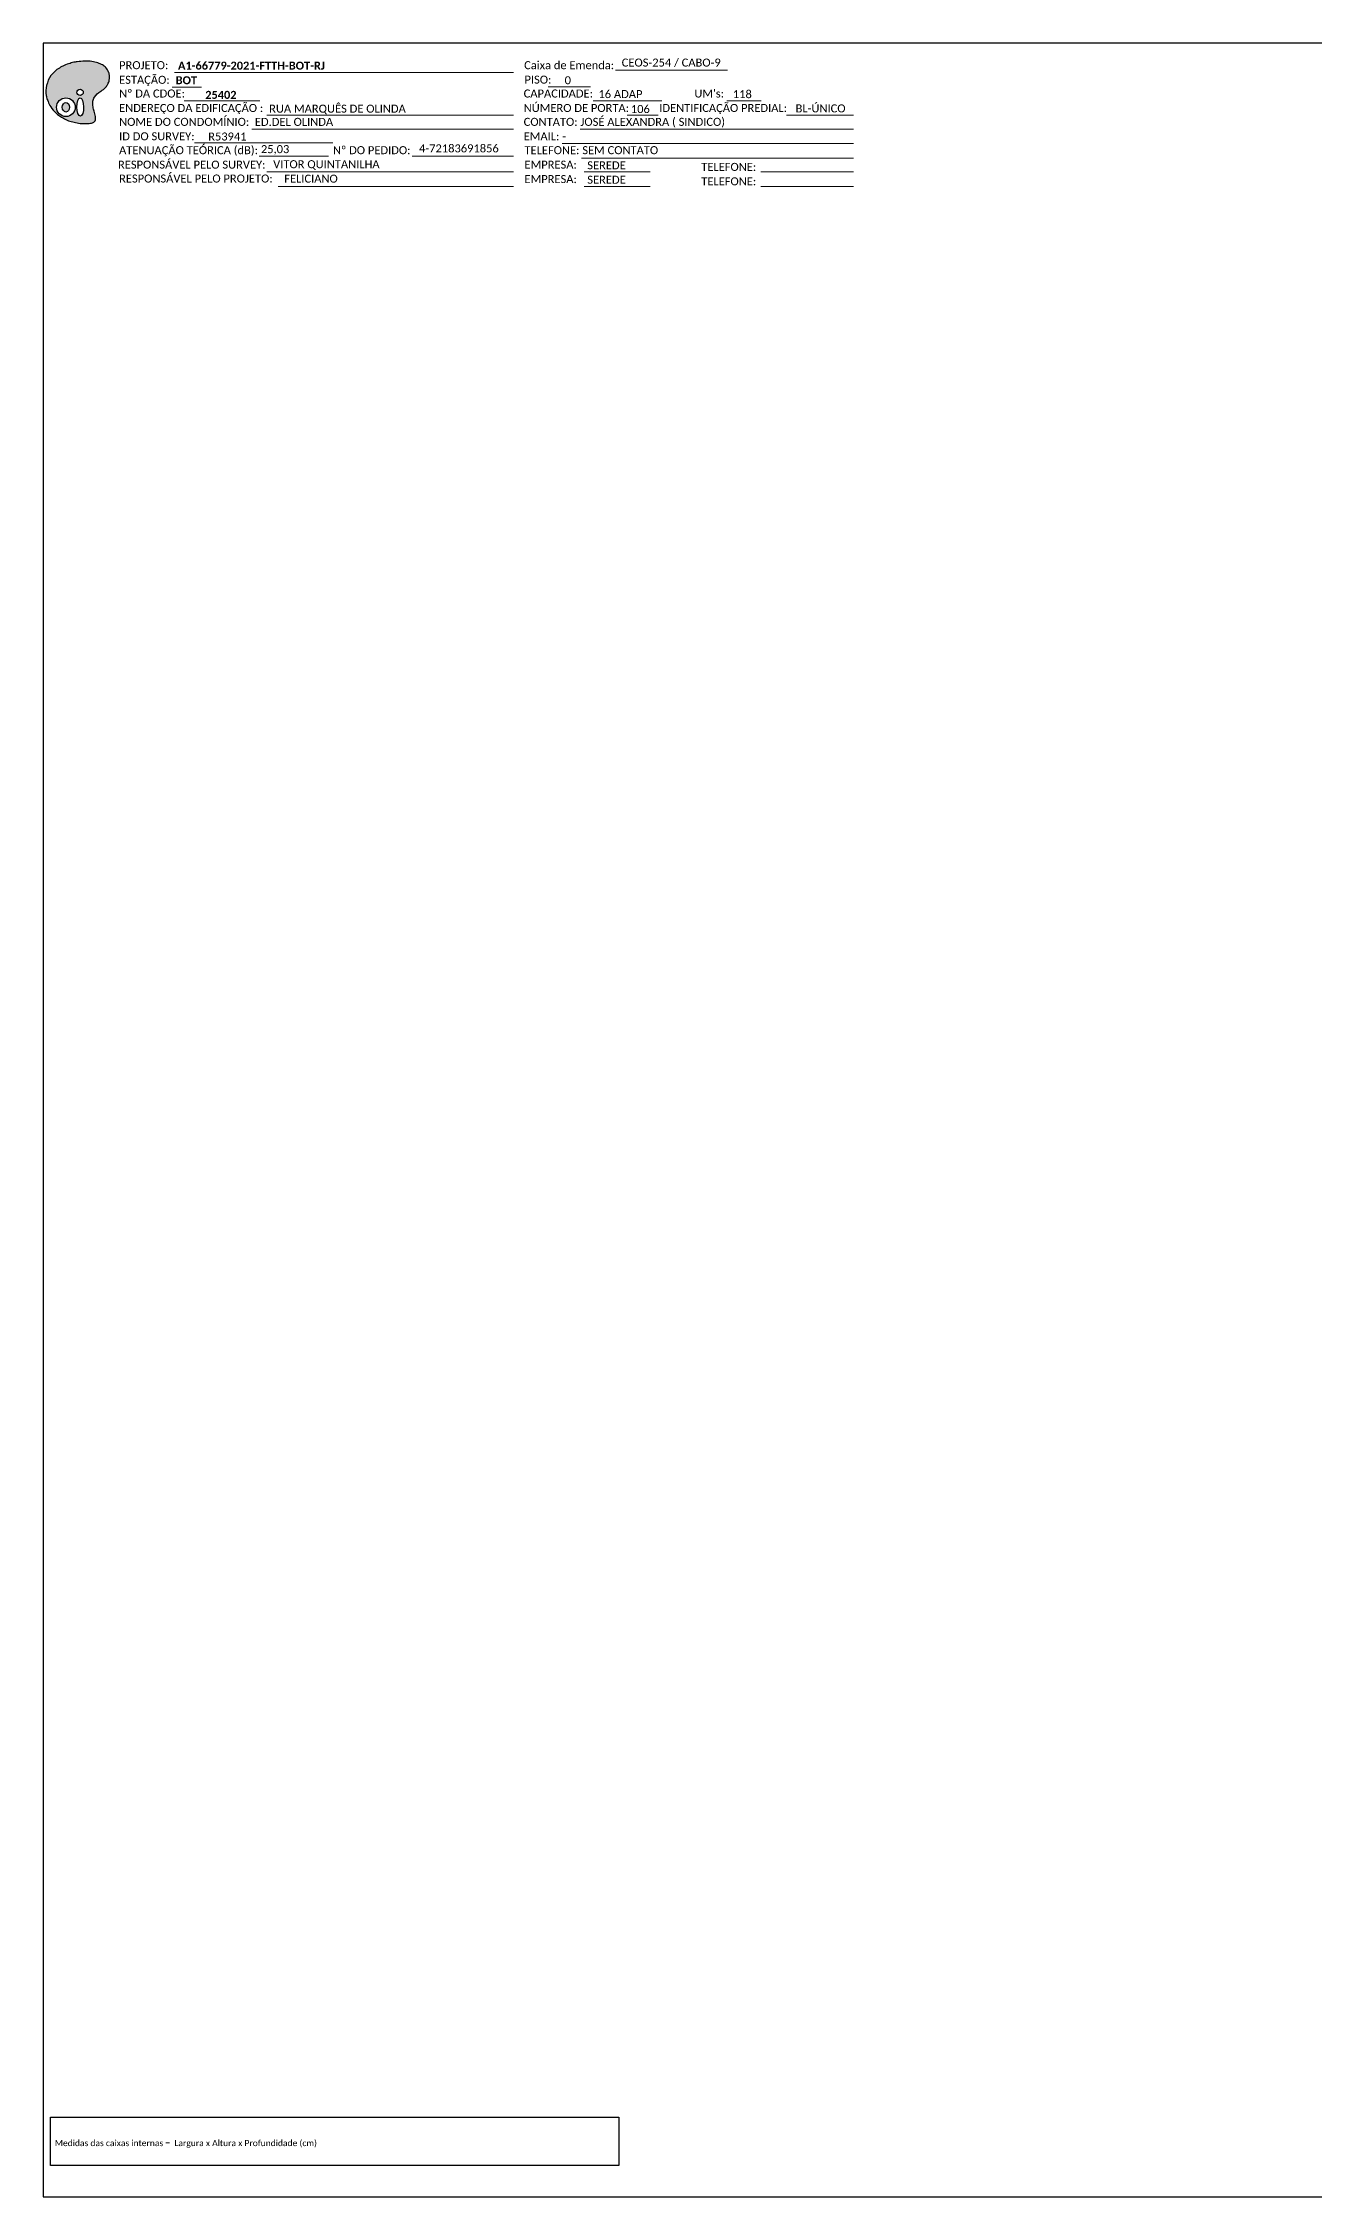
# Model space of a CAD drawing. Header units: metres. Extents: x -357 to 1409, y -312 to 282.
# Drawn here: x -357 to -6, y -312 to 282 of the extents above; entities that cross this region are included whole.
import ezdxf
from ezdxf.enums import TextEntityAlignment as Align

# ---------------------------------------------------------------- set-up
doc = ezdxf.new("R2010")
doc.units = ezdxf.units.M
doc.styles.add('WMF-Calibri0', font='calibri.ttf')
doc.styles.add('WMF-Calibri1', font='calibrib.ttf')

# ---------------------------------------------------------------- blocks, each defined once
blk = doc.blocks.new('OI')
h = blk.add_hatch(color=40)
edge = h.paths.add_edge_path()
edge.add_spline(control_points=[(4.35, -0.67), (3.92, -0.99), (3.26, -1.5), (2.81, -2.59), (2.9, -3.5), (3.06, -4.27), (3.31, -4.85), (3.37, -5.39), (3.4, -5.88), (3.2, -6.4), (2.54, -6.61), (1.65, -6.63), (0.55, -6.67), (-0.56, -6.42), (-1.61, -6.14), (-2.77, -5.61), (-3.92, -4.77), (-4.89, -3.7), (-5.34, -2.65), (-5.6, -1.94), (-5.85, -0.96), (-5.71, 0.47), (-5.1, 2.02), (-4.14, 3.02), (-3.3, 3.61), (-2.37, 4.16), (-1.36, 4.44), (-0.56, 4.7), (0.79, 4.85), (2.24, 4.97), (3.79, 4.57), (4.67, 4.21), (5.44, 3.65), (5.76, 2.99), (6.03, 2.21), (6.01, 1.46), (5.72, 0.64), (5.31, 0.08), (4.88, -0.38), (4.51, -0.55), (4.35, -0.67)], knot_values=[0, 0, 0, 0, 1.60434, 2.417191, 3.427595, 4.282808, 4.776746, 5.304182, 5.888771, 6.258406, 6.858137, 7.79129, 8.986195, 10.124242, 11.187857, 12.242908, 13.953784, 15.414161, 16.515391, 17.349188, 17.675853, 19.552021, 21.515531, 22.568638, 23.63245, 24.621084, 25.782718, 26.745347, 27.142653, 29.870543, 31.004649, 31.921532, 32.709589, 33.801391, 34.042471, 35.192333, 35.971461, 36.628871, 37.254359, 37.836911, 37.836911, 37.836911, 37.836911], degree=3, periodic=0)
h.paths.add_polyline_path([(1.13, -0.87, -1), (-0.04, -0.87, -1)], flags=16)
edge = h.paths.add_edge_path(flags=16)
edge.add_ellipse((0.56, -3.59), major_axis=(-0.02, 1.71), ratio=0.361305, start_angle=0, end_angle=360)
h.paths.add_polyline_path([(-0.36, -3.62, -1), (-3.8, -3.62, -1)], flags=16)
edge = h.paths.add_edge_path(flags=0)
edge.add_ellipse((-2.08, -3.62), major_axis=(0, 0.885), ratio=0.758294, start_angle=0, end_angle=360)
at = {"color": 40}
for centre, radius in [((-2.08, -3.62), 1.72), ((0.54, -0.87), 0.587)]:
    blk.add_circle(centre, radius, dxfattribs=at)
blk.add_ellipse((-2.08, -3.62), major_axis=(0, 0.885), ratio=0.758294, start_param=-3.141592653589792, end_param=3.141592653589792, dxfattribs=at)
blk.add_ellipse((0.56, -3.59), major_axis=(-0.02, 1.71), ratio=0.361305, dxfattribs=at)
at = {"color": 40, "start_tangent": (-0.800898, -0.598801), "end_tangent": (-0.800898, -0.598801)}
blk.add_spline([(4.35, -0.67), (3.2, -1.78), (2.9, -2.54), (2.92, -3.55), (3.12, -4.38), (3.28, -4.85), (3.37, -5.37), (3.35, -5.95), (3.2, -6.29), (2.66, -6.55), (1.73, -6.63), (0.54, -6.62), (-0.58, -6.41), (-1.6, -6.11), (-2.56, -5.67), (-3.95, -4.67), (-4.89, -3.56), (-5.37, -2.56), (-5.64, -1.78), (-5.72, -1.46), (-5.63, 0.42), (-4.84, 2.22), (-4.13, 2.99), (-3.27, 3.62), (-2.4, 4.09), (-1.3, 4.47), (-0.37, 4.72), (0.02, 4.77), (2.75, 4.8), (3.85, 4.53), (4.69, 4.16), (5.31, 3.68), (5.85, 2.73), (5.93, 2.5), (5.94, 1.35), (5.67, 0.62), (5.29, 0.08), (4.84, -0.36), (4.35, -0.67)], degree=3, dxfattribs=at)

msp = doc.modelspace()

# ---------------------------------------------------------------- linework, layer by layer
at = {"color": 7}
msp.add_lwpolyline([(-357, -311.79), (484, -311.79), (484, 282.21), (-357, 282.21)], close=True, dxfattribs=at)
at = {"lineweight": 0}
for points in [[(-320.78, 274.09), (-227.27, 274.09)], [(-199.16, 274.7), (-168.23, 274.7)], [(-321.41, 270.06), (-313.35, 270.06)], [(-217.68, 270.11), (-206.01, 270.11)], [(-295.28, 262.29), (-227.27, 262.29)], [(-205.31, 266.28), (-186.38, 266.28)], [(-299.48, 258.46), (-227.27, 258.46)], [(-208.86, 258.46), (-133.5, 258.46)], [(-315.28, 254.69), (-277.07, 254.69)], [(-213.83, 254.48), (-133.5, 254.48)], [(-208.56, 250.5), (-133.5, 250.5)]]:
    msp.add_lwpolyline(points, dxfattribs=at)
at = {"color": 7, "lineweight": 0}
for points in [[(-318.14, 266.28), (-297.25, 266.28)], [(-195.98, 262.29), (-187.43, 262.29)], [(-168.46, 266.28), (-159.03, 266.28)], [(-152.04, 262.29), (-133.54, 262.29)], [(-297.39, 251.04), (-278.3, 251.04)], [(-255.26, 251.04), (-227.25, 251.04)], [(-295.28, 246.67), (-227.27, 246.67)], [(-207.81, 246.67), (-189.59, 246.67)], [(-159.07, 246.67), (-133.5, 246.67)], [(-292.22, 242.68), (-227.27, 242.68)], [(-207.81, 242.68), (-189.59, 242.68)], [(-159.07, 242.68), (-133.5, 242.68)]]:
    msp.add_lwpolyline(points, dxfattribs=at)
at = {"color": 0}
msp.add_lwpolyline([(-354.99, -289.79), (-198.25, -289.79), (-198.25, -303.14), (-354.99, -303.14)], close=True, dxfattribs=at)

# ---------------------------------------------------------------- block references
at = {"color": 7, "xscale": 1.494060215586407, "yscale": 1.494060215586407, "zscale": 1.494060215586407, "rotation": 0.153289602394906}
msp.add_blockref('OI', (-347.61, 269.94), dxfattribs=at)

# ---------------------------------------------------------------- texts
at = {"lineweight": 0, "style": 'WMF-Calibri0'}
for s, height, p in [('ESTAÇÃO:', 2.206, (-336.04, 270.98)), ('PROJETO:', 2.206, (-336.04, 275.01)), ('Caixa de Emenda:', 2.2064, (-224.34, 275.01)), ('PISO:', 2.206, (-224.25, 271.03)), ('CAPACIDADE:', 2.2064, (-224.48, 267.2)), ('ENDEREÇO DA EDIFICAÇÃO :', 2.2064, (-336.04, 263.21)), ('NOME DO CONDOMÍNIO:  ED.DEL OLINDA', 2.2064, (-336.04, 259.38)), ('CONTATO: JOSÉ ALEXANDRA ( SINDICO)', 2.2064, (-224.48, 259.38)), ('ID DO SURVEY:', 2.2064, (-336.04, 255.4)), ('R53941', 2.206, (-311.47, 255.34)), ('EMAIL: -', 2.206, (-224.48, 255.4)), ('ATENUAÇÃO TEÓRICA (dB):', 2.2064, (-336.04, 251.57)), ('25,03', 2.206, (-296.93, 251.86)), ('TELEFONE: SEM CONTATO', 2.2064, (-224.25, 251.57))]:
    msp.add_text(s, height=height, dxfattribs=at).set_placement(p)
for s, height, style, p in [('A1-66779-2021-FTTH-BOT-RJ', 2.2064, 'WMF-Calibri1', (-319.8, 274.89)), ('CEOS-254 / CABO-9', 2.2064, 'WMF-Calibri0', (-197.44, 275.73)), ('BOT', 2.206, 'WMF-Calibri1', (-320.44, 270.86)), ('0', 2.21, 'WMF-Calibri0', (-213.18, 270.85)), ('16 ADAP', 2.206, 'WMF-Calibri0', (-203.86, 267.04)), ('RUA MARQUÊS DE OLINDA', 2.2064, 'WMF-Calibri0', (-294.66, 263.02))]:
    msp.add_text(s, height=height, dxfattribs=dict(style=style)).set_placement(p)
at = {"color": 7, "lineweight": 0, "style": 'WMF-Calibri0'}
for s, height, p in [('Nº DA CDOE:', 2.2064, (-336.04, 267.2)), ("UM's:", 2.206, (-177.41, 267.2)), ('NÚMERO DE PORTA:', 2.2064, (-224.48, 263.21)), ('IDENTIFICAÇÃO PREDIAL:', 2.2064, (-187.1, 263.21)), ('RESPONSÁVEL PELO SURVEY:', 2.2064, (-336.34, 247.58)), ('VITOR QUINTANILHA', 2.2064, (-293.56, 247.7)), ('Nº DO PEDIDO:', 2.2064, (-277.06, 251.57)), ('EMPRESA:', 2.206, (-224.25, 247.58)), ('RESPONSÁVEL PELO PROJETO:', 2.2064, (-336.04, 243.75)), ('FELICIANO', 2.206, (-290.5, 243.72)), ('EMPRESA:', 2.206, (-224.25, 243.6)), ('TELEFONE:', 2.206, (-175.51, 246.96)), ('TELEFONE:', 2.206, (-175.51, 242.98))]:
    msp.add_text(s, height=height, dxfattribs=at).set_placement(p)
at = {"color": 7, "style": 'WMF-Calibri1'}
msp.add_text('25402', height=2.206, dxfattribs=at).set_placement((-307.97, 266.82), align=Align.CENTER)
at = {"color": 7, "style": 'WMF-Calibri0'}
for s, height, p in [('118', 2.206, (-166.8, 267.02)), ('106', 2.206, (-194.92, 262.92)), ('BL-ÚNICO', 2.206, (-149.49, 263.09)), (' 4-72183691856', 2.2064, (-254.1, 252.07)), ('SEREDE', 2.206, (-206.94, 247.4)), ('SEREDE', 2.206, (-206.94, 243.42))]:
    msp.add_text(s, height=height, dxfattribs=at).set_placement(p)
at = {"insert": (-353.77, -296.09), "char_height": 1.69, "width": 156.1458, "attachment_point": 1, "style": 'WMF-Calibri0'}
msp.add_mtext('Medidas das caixas internas =  Largura x Altura x Profundidade (cm)', dxfattribs=at)

doc.saveas('drawing.dxf')
